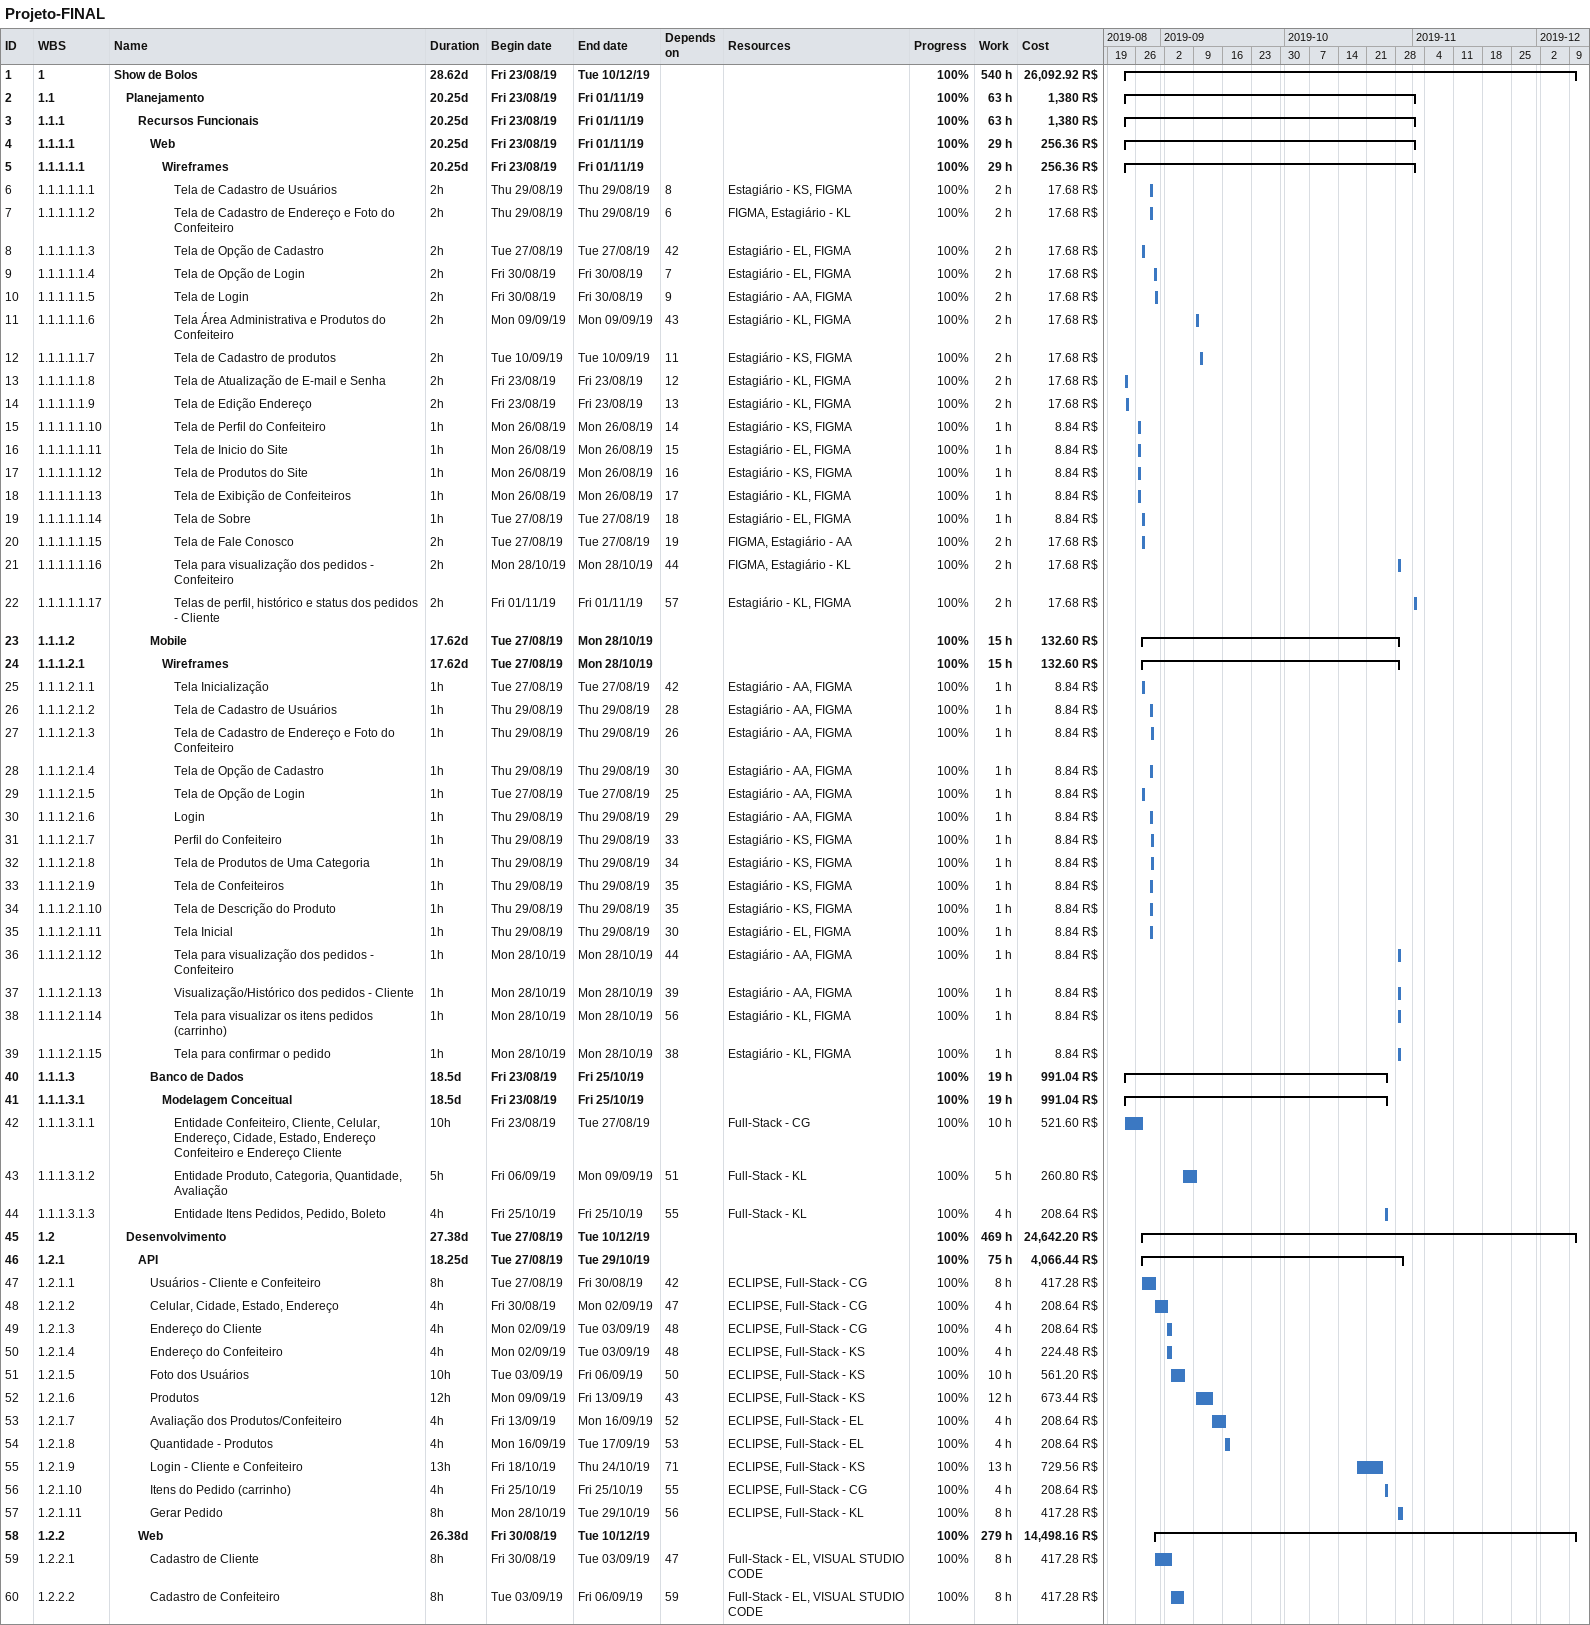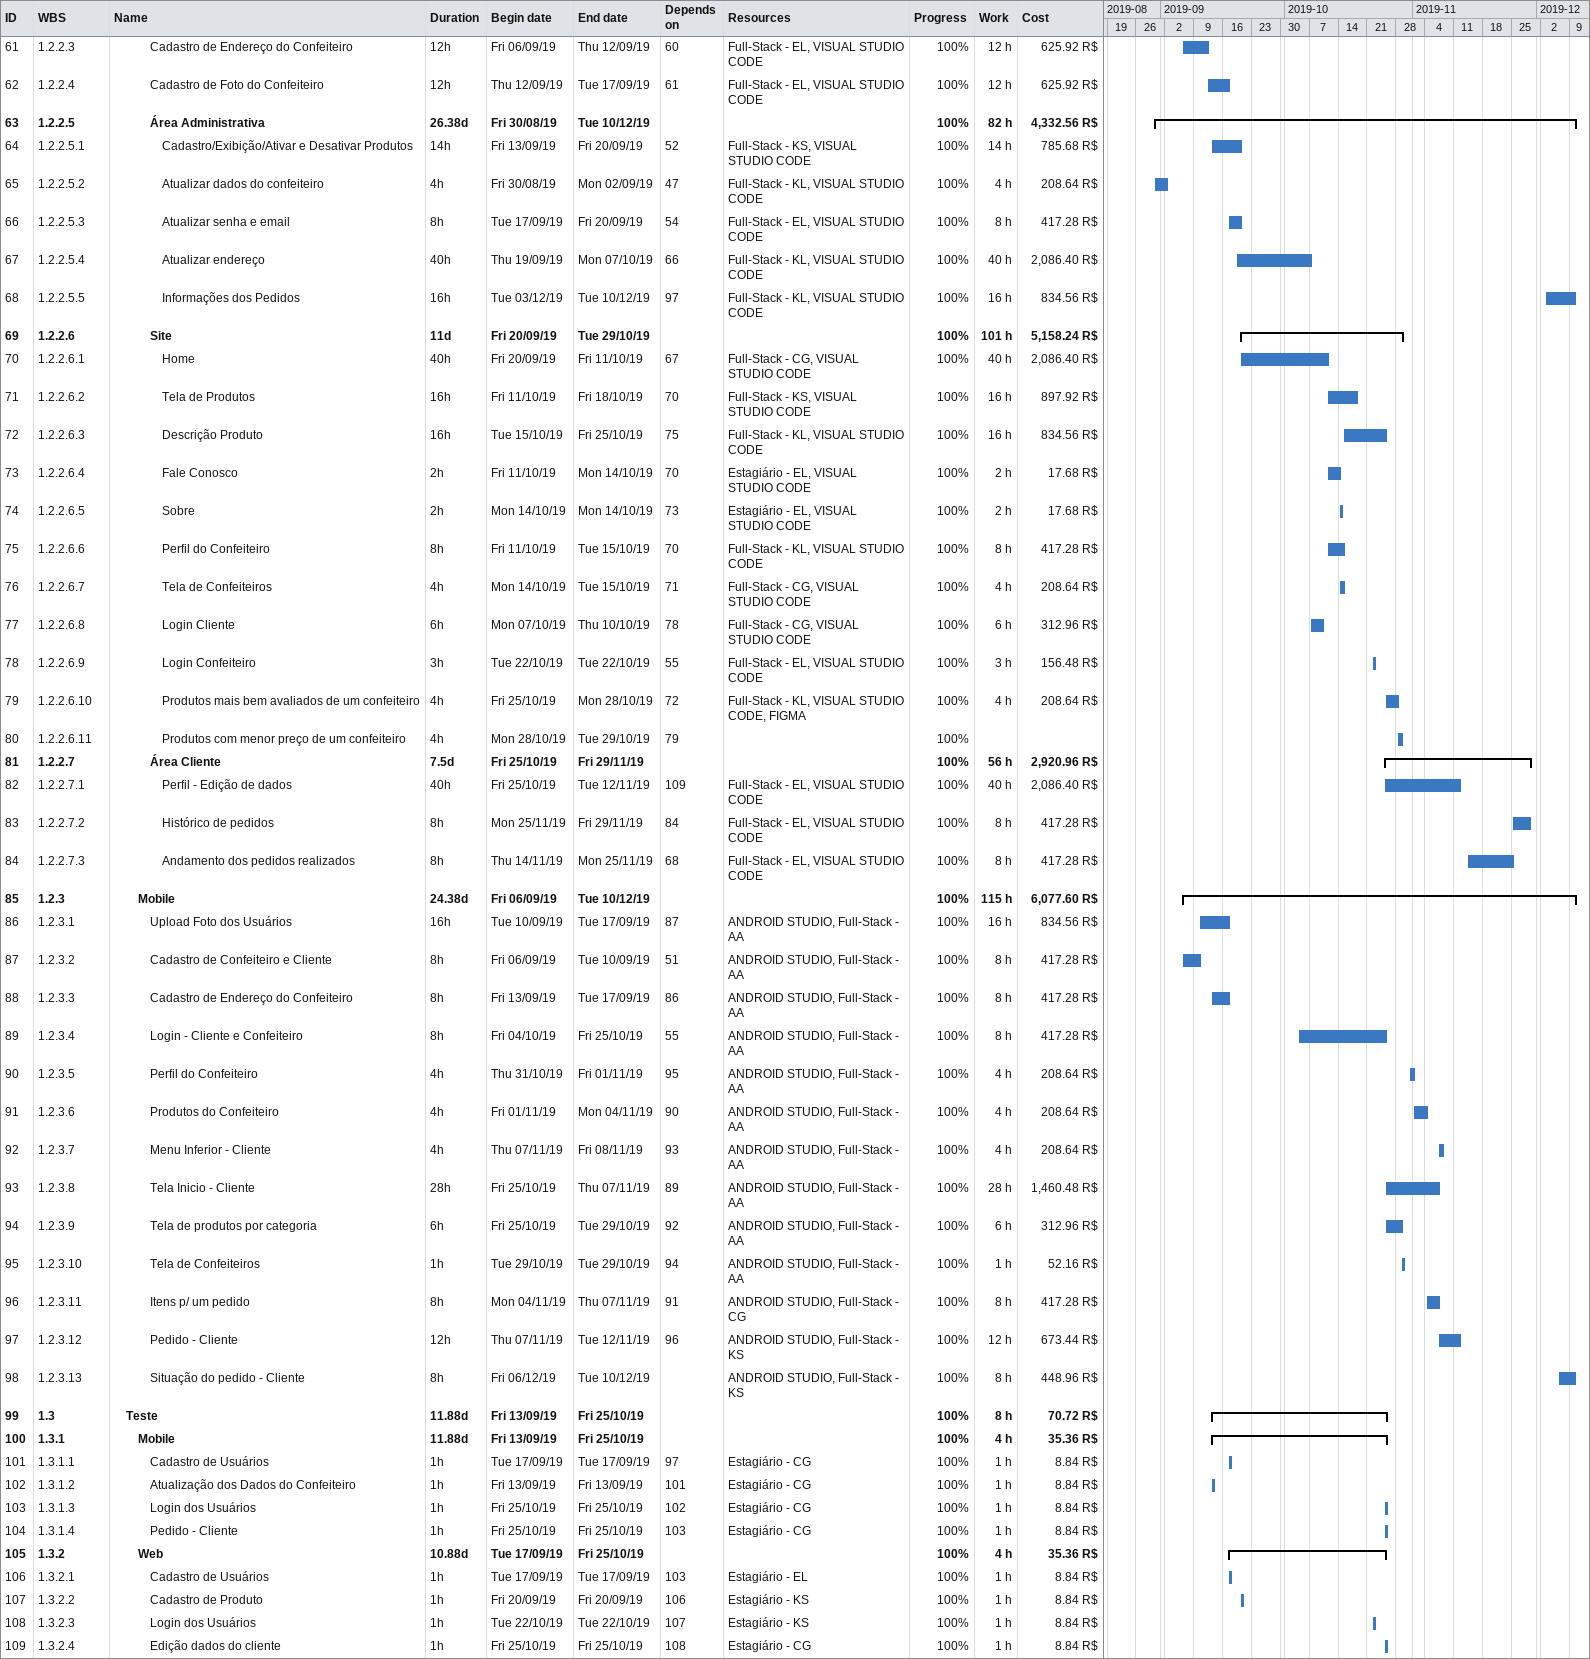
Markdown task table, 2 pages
Projeto-FINAL

| ID | WBS | Task | Duration | Start | Finish | Predecessors | Resources | % complete | Work (h) | Cost (R$) |
|---|---|---|---|---|---|---|---|---|---|---|
| 1 | 1 | **Show de Bolos** | 28.62d | 2019-08-23 | 2019-12-10 |  |  | 100 | 540 | 26092.92 |
| 2 | 1.1 | **Planejamento** | 20.25d | 2019-08-23 | 2019-11-01 |  |  | 100 | 63 | 1380 |
| 3 | 1.1.1 | **Recursos Funcionais** | 20.25d | 2019-08-23 | 2019-11-01 |  |  | 100 | 63 | 1380 |
| 4 | 1.1.1.1 | **Web** | 20.25d | 2019-08-23 | 2019-11-01 |  |  | 100 | 29 | 256.36 |
| 5 | 1.1.1.1.1 | **Wireframes** | 20.25d | 2019-08-23 | 2019-11-01 |  |  | 100 | 29 | 256.36 |
| 6 | 1.1.1.1.1.1 | Tela de Cadastro de Usuários | 2h | 2019-08-29 | 2019-08-29 | 8 | Estagiário - KS, FIGMA | 100 | 2 | 17.68 |
| 7 | 1.1.1.1.1.2 | Tela de Cadastro de Endereço e Foto do Confeiteiro | 2h | 2019-08-29 | 2019-08-29 | 6 | FIGMA, Estagiário - KL | 100 | 2 | 17.68 |
| 8 | 1.1.1.1.1.3 | Tela de Opção de Cadastro | 2h | 2019-08-27 | 2019-08-27 | 42 | Estagiário - EL, FIGMA | 100 | 2 | 17.68 |
| 9 | 1.1.1.1.1.4 | Tela de Opção de Login | 2h | 2019-08-30 | 2019-08-30 | 7 | Estagiário - EL, FIGMA | 100 | 2 | 17.68 |
| 10 | 1.1.1.1.1.5 | Tela de Login | 2h | 2019-08-30 | 2019-08-30 | 9 | Estagiário - AA, FIGMA | 100 | 2 | 17.68 |
| 11 | 1.1.1.1.1.6 | Tela Área Administrativa e Produtos do Confeiteiro | 2h | 2019-09-09 | 2019-09-09 | 43 | Estagiário - KL, FIGMA | 100 | 2 | 17.68 |
| 12 | 1.1.1.1.1.7 | Tela de Cadastro de produtos | 2h | 2019-09-10 | 2019-09-10 | 11 | Estagiário - KS, FIGMA | 100 | 2 | 17.68 |
| 13 | 1.1.1.1.1.8 | Tela de Atualização de E-mail e Senha | 2h | 2019-08-23 | 2019-08-23 | 12 | Estagiário - KL, FIGMA | 100 | 2 | 17.68 |
| 14 | 1.1.1.1.1.9 | Tela de Edição Endereço | 2h | 2019-08-23 | 2019-08-23 | 13 | Estagiário - KL, FIGMA | 100 | 2 | 17.68 |
| 15 | 1.1.1.1.1.10 | Tela de Perfil do Confeiteiro | 1h | 2019-08-26 | 2019-08-26 | 14 | Estagiário - KS, FIGMA | 100 | 1 | 8.84 |
| 16 | 1.1.1.1.1.11 | Tela de Inicio do Site | 1h | 2019-08-26 | 2019-08-26 | 15 | Estagiário - EL, FIGMA | 100 | 1 | 8.84 |
| 17 | 1.1.1.1.1.12 | Tela de Produtos do Site | 1h | 2019-08-26 | 2019-08-26 | 16 | Estagiário - KS, FIGMA | 100 | 1 | 8.84 |
| 18 | 1.1.1.1.1.13 | Tela de Exibição de Confeiteiros | 1h | 2019-08-26 | 2019-08-26 | 17 | Estagiário - KL, FIGMA | 100 | 1 | 8.84 |
| 19 | 1.1.1.1.1.14 | Tela de Sobre | 1h | 2019-08-27 | 2019-08-27 | 18 | Estagiário - EL, FIGMA | 100 | 1 | 8.84 |
| 20 | 1.1.1.1.1.15 | Tela de Fale Conosco | 2h | 2019-08-27 | 2019-08-27 | 19 | FIGMA, Estagiário - AA | 100 | 2 | 17.68 |
| 21 | 1.1.1.1.1.16 | Tela para visualização dos pedidos - Confeiteiro | 2h | 2019-10-28 | 2019-10-28 | 44 | FIGMA, Estagiário - KL | 100 | 2 | 17.68 |
| 22 | 1.1.1.1.1.17 | Telas de perfil, histórico e status dos pedidos - Cliente | 2h | 2019-11-01 | 2019-11-01 | 57 | Estagiário - KL, FIGMA | 100 | 2 | 17.68 |
| 23 | 1.1.1.2 | **Mobile** | 17.62d | 2019-08-27 | 2019-10-28 |  |  | 100 | 15 | 132.60 |
| 24 | 1.1.1.2.1 | **Wireframes** | 17.62d | 2019-08-27 | 2019-10-28 |  |  | 100 | 15 | 132.60 |
| 25 | 1.1.1.2.1.1 | Tela Inicialização | 1h | 2019-08-27 | 2019-08-27 | 42 | Estagiário - AA, FIGMA | 100 | 1 | 8.84 |
| 26 | 1.1.1.2.1.2 | Tela de Cadastro de Usuários | 1h | 2019-08-29 | 2019-08-29 | 28 | Estagiário - AA, FIGMA | 100 | 1 | 8.84 |
| 27 | 1.1.1.2.1.3 | Tela de Cadastro de Endereço e Foto do Confeiteiro | 1h | 2019-08-29 | 2019-08-29 | 26 | Estagiário - AA, FIGMA | 100 | 1 | 8.84 |
| 28 | 1.1.1.2.1.4 | Tela de Opção de Cadastro | 1h | 2019-08-29 | 2019-08-29 | 30 | Estagiário - AA, FIGMA | 100 | 1 | 8.84 |
| 29 | 1.1.1.2.1.5 | Tela de Opção de Login | 1h | 2019-08-27 | 2019-08-27 | 25 | Estagiário - AA, FIGMA | 100 | 1 | 8.84 |
| 30 | 1.1.1.2.1.6 | Login | 1h | 2019-08-29 | 2019-08-29 | 29 | Estagiário - AA, FIGMA | 100 | 1 | 8.84 |
| 31 | 1.1.1.2.1.7 | Perfil do Confeiteiro | 1h | 2019-08-29 | 2019-08-29 | 33 | Estagiário - KS, FIGMA | 100 | 1 | 8.84 |
| 32 | 1.1.1.2.1.8 | Tela de Produtos de Uma Categoria | 1h | 2019-08-29 | 2019-08-29 | 34 | Estagiário - KS, FIGMA | 100 | 1 | 8.84 |
| 33 | 1.1.1.2.1.9 | Tela de Confeiteiros | 1h | 2019-08-29 | 2019-08-29 | 35 | Estagiário - KS, FIGMA | 100 | 1 | 8.84 |
| 34 | 1.1.1.2.1.10 | Tela de Descrição do Produto | 1h | 2019-08-29 | 2019-08-29 | 35 | Estagiário - KS, FIGMA | 100 | 1 | 8.84 |
| 35 | 1.1.1.2.1.11 | Tela Inicial | 1h | 2019-08-29 | 2019-08-29 | 30 | Estagiário - EL, FIGMA | 100 | 1 | 8.84 |
| 36 | 1.1.1.2.1.12 | Tela para visualização dos pedidos - Confeiteiro | 1h | 2019-10-28 | 2019-10-28 | 44 | Estagiário - AA, FIGMA | 100 | 1 | 8.84 |
| 37 | 1.1.1.2.1.13 | Visualização/Histórico dos pedidos - Cliente | 1h | 2019-10-28 | 2019-10-28 | 39 | Estagiário - AA, FIGMA | 100 | 1 | 8.84 |
| 38 | 1.1.1.2.1.14 | Tela para visualizar os itens pedidos (carrinho) | 1h | 2019-10-28 | 2019-10-28 | 56 | Estagiário - KL, FIGMA | 100 | 1 | 8.84 |
| 39 | 1.1.1.2.1.15 | Tela para confirmar o pedido | 1h | 2019-10-28 | 2019-10-28 | 38 | Estagiário - KL, FIGMA | 100 | 1 | 8.84 |
| 40 | 1.1.1.3 | **Banco de Dados** | 18.5d | 2019-08-23 | 2019-10-25 |  |  | 100 | 19 | 991.04 |
| 41 | 1.1.1.3.1 | **Modelagem Conceitual** | 18.5d | 2019-08-23 | 2019-10-25 |  |  | 100 | 19 | 991.04 |
| 42 | 1.1.1.3.1.1 | Entidade Confeiteiro, Cliente, Celular, Endereço, Cidade, Estado, Endereço Confeiteiro e Endereço Cliente | 10h | 2019-08-23 | 2019-08-27 |  | Full-Stack - CG | 100 | 10 | 521.60 |
| 43 | 1.1.1.3.1.2 | Entidade Produto, Categoria, Quantidade, Avaliação | 5h | 2019-09-06 | 2019-09-09 | 51 | Full-Stack - KL | 100 | 5 | 260.80 |
| 44 | 1.1.1.3.1.3 | Entidade Itens Pedidos, Pedido, Boleto | 4h | 2019-10-25 | 2019-10-25 | 55 | Full-Stack - KL | 100 | 4 | 208.64 |
| 45 | 1.2 | **Desenvolvimento** | 27.38d | 2019-08-27 | 2019-12-10 |  |  | 100 | 469 | 24642.20 |
| 46 | 1.2.1 | **API** | 18.25d | 2019-08-27 | 2019-10-29 |  |  | 100 | 75 | 4066.44 |
| 47 | 1.2.1.1 | Usuários - Cliente e Confeiteiro | 8h | 2019-08-27 | 2019-08-30 | 42 | ECLIPSE, Full-Stack - CG | 100 | 8 | 417.28 |
| 48 | 1.2.1.2 | Celular, Cidade, Estado, Endereço | 4h | 2019-08-30 | 2019-09-02 | 47 | ECLIPSE, Full-Stack - CG | 100 | 4 | 208.64 |
| 49 | 1.2.1.3 | Endereço do Cliente | 4h | 2019-09-02 | 2019-09-03 | 48 | ECLIPSE, Full-Stack - CG | 100 | 4 | 208.64 |
| 50 | 1.2.1.4 | Endereço do Confeiteiro | 4h | 2019-09-02 | 2019-09-03 | 48 | ECLIPSE, Full-Stack - KS | 100 | 4 | 224.48 |
| 51 | 1.2.1.5 | Foto dos Usuários | 10h | 2019-09-03 | 2019-09-06 | 50 | ECLIPSE, Full-Stack - KS | 100 | 10 | 561.20 |
| 52 | 1.2.1.6 | Produtos | 12h | 2019-09-09 | 2019-09-13 | 43 | ECLIPSE, Full-Stack - KS | 100 | 12 | 673.44 |
| 53 | 1.2.1.7 | Avaliação dos Produtos/Confeiteiro | 4h | 2019-09-13 | 2019-09-16 | 52 | ECLIPSE, Full-Stack - EL | 100 | 4 | 208.64 |
| 54 | 1.2.1.8 | Quantidade - Produtos | 4h | 2019-09-16 | 2019-09-17 | 53 | ECLIPSE, Full-Stack - EL | 100 | 4 | 208.64 |
| 55 | 1.2.1.9 | Login - Cliente e Confeiteiro | 13h | 2019-10-18 | 2019-10-24 | 71 | ECLIPSE, Full-Stack - KS | 100 | 13 | 729.56 |
| 56 | 1.2.1.10 | Itens do Pedido (carrinho) | 4h | 2019-10-25 | 2019-10-25 | 55 | ECLIPSE, Full-Stack - CG | 100 | 4 | 208.64 |
| 57 | 1.2.1.11 | Gerar Pedido | 8h | 2019-10-28 | 2019-10-29 | 56 | ECLIPSE, Full-Stack - KL | 100 | 8 | 417.28 |
| 58 | 1.2.2 | **Web** | 26.38d | 2019-08-30 | 2019-12-10 |  |  | 100 | 279 | 14498.16 |
| 59 | 1.2.2.1 | Cadastro de Cliente | 8h | 2019-08-30 | 2019-09-03 | 47 | Full-Stack - EL, VISUAL STUDIO CODE | 100 | 8 | 417.28 |
| 60 | 1.2.2.2 | Cadastro de Confeiteiro | 8h | 2019-09-03 | 2019-09-06 | 59 | Full-Stack - EL, VISUAL STUDIO CODE | 100 | 8 | 417.28 |
| 61 | 1.2.2.3 | Cadastro de Endereço do Confeiteiro | 12h | 2019-09-06 | 2019-09-12 | 60 | Full-Stack - EL, VISUAL STUDIO CODE | 100 | 12 | 625.92 |
| 62 | 1.2.2.4 | Cadastro de Foto do Confeiteiro | 12h | 2019-09-12 | 2019-09-17 | 61 | Full-Stack - EL, VISUAL STUDIO CODE | 100 | 12 | 625.92 |
| 63 | 1.2.2.5 | **Área Administrativa** | 26.38d | 2019-08-30 | 2019-12-10 |  |  | 100 | 82 | 4332.56 |
| 64 | 1.2.2.5.1 | Cadastro/Exibição/Ativar e Desativar Produtos | 14h | 2019-09-13 | 2019-09-20 | 52 | Full-Stack - KS, VISUAL STUDIO CODE | 100 | 14 | 785.68 |
| 65 | 1.2.2.5.2 | Atualizar dados do confeiteiro | 4h | 2019-08-30 | 2019-09-02 | 47 | Full-Stack - KL, VISUAL STUDIO CODE | 100 | 4 | 208.64 |
| 66 | 1.2.2.5.3 | Atualizar senha e email | 8h | 2019-09-17 | 2019-09-20 | 54 | Full-Stack - EL, VISUAL STUDIO CODE | 100 | 8 | 417.28 |
| 67 | 1.2.2.5.4 | Atualizar endereço | 40h | 2019-09-19 | 2019-10-07 | 66 | Full-Stack - KL, VISUAL STUDIO CODE | 100 | 40 | 2086.40 |
| 68 | 1.2.2.5.5 | Informações dos Pedidos | 16h | 2019-12-03 | 2019-12-10 | 97 | Full-Stack - KL, VISUAL STUDIO CODE | 100 | 16 | 834.56 |
| 69 | 1.2.2.6 | **Site** | 11d | 2019-09-20 | 2019-10-29 |  |  | 100 | 101 | 5158.24 |
| 70 | 1.2.2.6.1 | Home | 40h | 2019-09-20 | 2019-10-11 | 67 | Full-Stack - CG, VISUAL STUDIO CODE | 100 | 40 | 2086.40 |
| 71 | 1.2.2.6.2 | Tela de Produtos | 16h | 2019-10-11 | 2019-10-18 | 70 | Full-Stack - KS, VISUAL STUDIO CODE | 100 | 16 | 897.92 |
| 72 | 1.2.2.6.3 | Descrição Produto | 16h | 2019-10-15 | 2019-10-25 | 75 | Full-Stack - KL, VISUAL STUDIO CODE | 100 | 16 | 834.56 |
| 73 | 1.2.2.6.4 | Fale Conosco | 2h | 2019-10-11 | 2019-10-14 | 70 | Estagiário - EL, VISUAL STUDIO CODE | 100 | 2 | 17.68 |
| 74 | 1.2.2.6.5 | Sobre | 2h | 2019-10-14 | 2019-10-14 | 73 | Estagiário - EL, VISUAL STUDIO CODE | 100 | 2 | 17.68 |
| 75 | 1.2.2.6.6 | Perfil do Confeiteiro | 8h | 2019-10-11 | 2019-10-15 | 70 | Full-Stack - KL, VISUAL STUDIO CODE | 100 | 8 | 417.28 |
| 76 | 1.2.2.6.7 | Tela de Confeiteiros | 4h | 2019-10-14 | 2019-10-15 | 71 | Full-Stack - CG, VISUAL STUDIO CODE | 100 | 4 | 208.64 |
| 77 | 1.2.2.6.8 | Login Cliente | 6h | 2019-10-07 | 2019-10-10 | 78 | Full-Stack - CG, VISUAL STUDIO CODE | 100 | 6 | 312.96 |
| 78 | 1.2.2.6.9 | Login Confeiteiro | 3h | 2019-10-22 | 2019-10-22 | 55 | Full-Stack - EL, VISUAL STUDIO CODE | 100 | 3 | 156.48 |
| 79 | 1.2.2.6.10 | Produtos mais bem avaliados de um confeiteiro | 4h | 2019-10-25 | 2019-10-28 | 72 | Full-Stack - KL, VISUAL STUDIO CODE, FIGMA | 100 | 4 | 208.64 |
| 80 | 1.2.2.6.11 | Produtos com menor preço de um confeiteiro | 4h | 2019-10-28 | 2019-10-29 | 79 |  | 100 |  |  |
| 81 | 1.2.2.7 | **Área Cliente** | 7.5d | 2019-10-25 | 2019-11-29 |  |  | 100 | 56 | 2920.96 |
| 82 | 1.2.2.7.1 | Perfil - Edição de dados | 40h | 2019-10-25 | 2019-11-12 | 109 | Full-Stack - EL, VISUAL STUDIO CODE | 100 | 40 | 2086.40 |
| 83 | 1.2.2.7.2 | Histórico de pedidos | 8h | 2019-11-25 | 2019-11-29 | 84 | Full-Stack - EL, VISUAL STUDIO CODE | 100 | 8 | 417.28 |
| 84 | 1.2.2.7.3 | Andamento dos pedidos realizados | 8h | 2019-11-14 | 2019-11-25 | 68 | Full-Stack - EL, VISUAL STUDIO CODE | 100 | 8 | 417.28 |
| 85 | 1.2.3 | **Mobile** | 24.38d | 2019-09-06 | 2019-12-10 |  |  | 100 | 115 | 6077.60 |
| 86 | 1.2.3.1 | Upload Foto dos Usuários | 16h | 2019-09-10 | 2019-09-17 | 87 | ANDROID STUDIO, Full-Stack - AA | 100 | 16 | 834.56 |
| 87 | 1.2.3.2 | Cadastro de Confeiteiro e Cliente | 8h | 2019-09-06 | 2019-09-10 | 51 | ANDROID STUDIO, Full-Stack - AA | 100 | 8 | 417.28 |
| 88 | 1.2.3.3 | Cadastro de Endereço do Confeiteiro | 8h | 2019-09-13 | 2019-09-17 | 86 | ANDROID STUDIO, Full-Stack - AA | 100 | 8 | 417.28 |
| 89 | 1.2.3.4 | Login - Cliente e Confeiteiro | 8h | 2019-10-04 | 2019-10-25 | 55 | ANDROID STUDIO, Full-Stack - AA | 100 | 8 | 417.28 |
| 90 | 1.2.3.5 | Perfil do Confeiteiro | 4h | 2019-10-31 | 2019-11-01 | 95 | ANDROID STUDIO, Full-Stack - AA | 100 | 4 | 208.64 |
| 91 | 1.2.3.6 | Produtos do Confeiteiro | 4h | 2019-11-01 | 2019-11-04 | 90 | ANDROID STUDIO, Full-Stack - AA | 100 | 4 | 208.64 |
| 92 | 1.2.3.7 | Menu Inferior - Cliente | 4h | 2019-11-07 | 2019-11-08 | 93 | ANDROID STUDIO, Full-Stack - AA | 100 | 4 | 208.64 |
| 93 | 1.2.3.8 | Tela Inicio - Cliente | 28h | 2019-10-25 | 2019-11-07 | 89 | ANDROID STUDIO, Full-Stack - AA | 100 | 28 | 1460.48 |
| 94 | 1.2.3.9 | Tela de produtos por categoria | 6h | 2019-10-25 | 2019-10-29 | 92 | ANDROID STUDIO, Full-Stack - AA | 100 | 6 | 312.96 |
| 95 | 1.2.3.10 | Tela de Confeiteiros | 1h | 2019-10-29 | 2019-10-29 | 94 | ANDROID STUDIO, Full-Stack - AA | 100 | 1 | 52.16 |
| 96 | 1.2.3.11 | Itens p/ um pedido | 8h | 2019-11-04 | 2019-11-07 | 91 | ANDROID STUDIO, Full-Stack - CG | 100 | 8 | 417.28 |
| 97 | 1.2.3.12 | Pedido - Cliente | 12h | 2019-11-07 | 2019-11-12 | 96 | ANDROID STUDIO, Full-Stack - KS | 100 | 12 | 673.44 |
| 98 | 1.2.3.13 | Situação do pedido - Cliente | 8h | 2019-12-06 | 2019-12-10 |  | ANDROID STUDIO, Full-Stack - KS | 100 | 8 | 448.96 |
| 99 | 1.3 | **Teste** | 11.88d | 2019-09-13 | 2019-10-25 |  |  | 100 | 8 | 70.72 |
| 100 | 1.3.1 | **Mobile** | 11.88d | 2019-09-13 | 2019-10-25 |  |  | 100 | 4 | 35.36 |
| 101 | 1.3.1.1 | Cadastro de Usuários | 1h | 2019-09-17 | 2019-09-17 | 97 | Estagiário - CG | 100 | 1 | 8.84 |
| 102 | 1.3.1.2 | Atualização dos Dados do Confeiteiro | 1h | 2019-09-13 | 2019-09-13 | 101 | Estagiário - CG | 100 | 1 | 8.84 |
| 103 | 1.3.1.3 | Login dos Usuários | 1h | 2019-10-25 | 2019-10-25 | 102 | Estagiário - CG | 100 | 1 | 8.84 |
| 104 | 1.3.1.4 | Pedido - Cliente | 1h | 2019-10-25 | 2019-10-25 | 103 | Estagiário - CG | 100 | 1 | 8.84 |
| 105 | 1.3.2 | **Web** | 10.88d | 2019-09-17 | 2019-10-25 |  |  | 100 | 4 | 35.36 |
| 106 | 1.3.2.1 | Cadastro de Usuários | 1h | 2019-09-17 | 2019-09-17 | 103 | Estagiário - EL | 100 | 1 | 8.84 |
| 107 | 1.3.2.2 | Cadastro de Produto | 1h | 2019-09-20 | 2019-09-20 | 106 | Estagiário - KS | 100 | 1 | 8.84 |
| 108 | 1.3.2.3 | Login dos Usuários | 1h | 2019-10-22 | 2019-10-22 | 107 | Estagiário - KS | 100 | 1 | 8.84 |
| 109 | 1.3.2.4 | Edição dados do cliente | 1h | 2019-10-25 | 2019-10-25 | 108 | Estagiário - CG | 100 | 1 | 8.84 |
